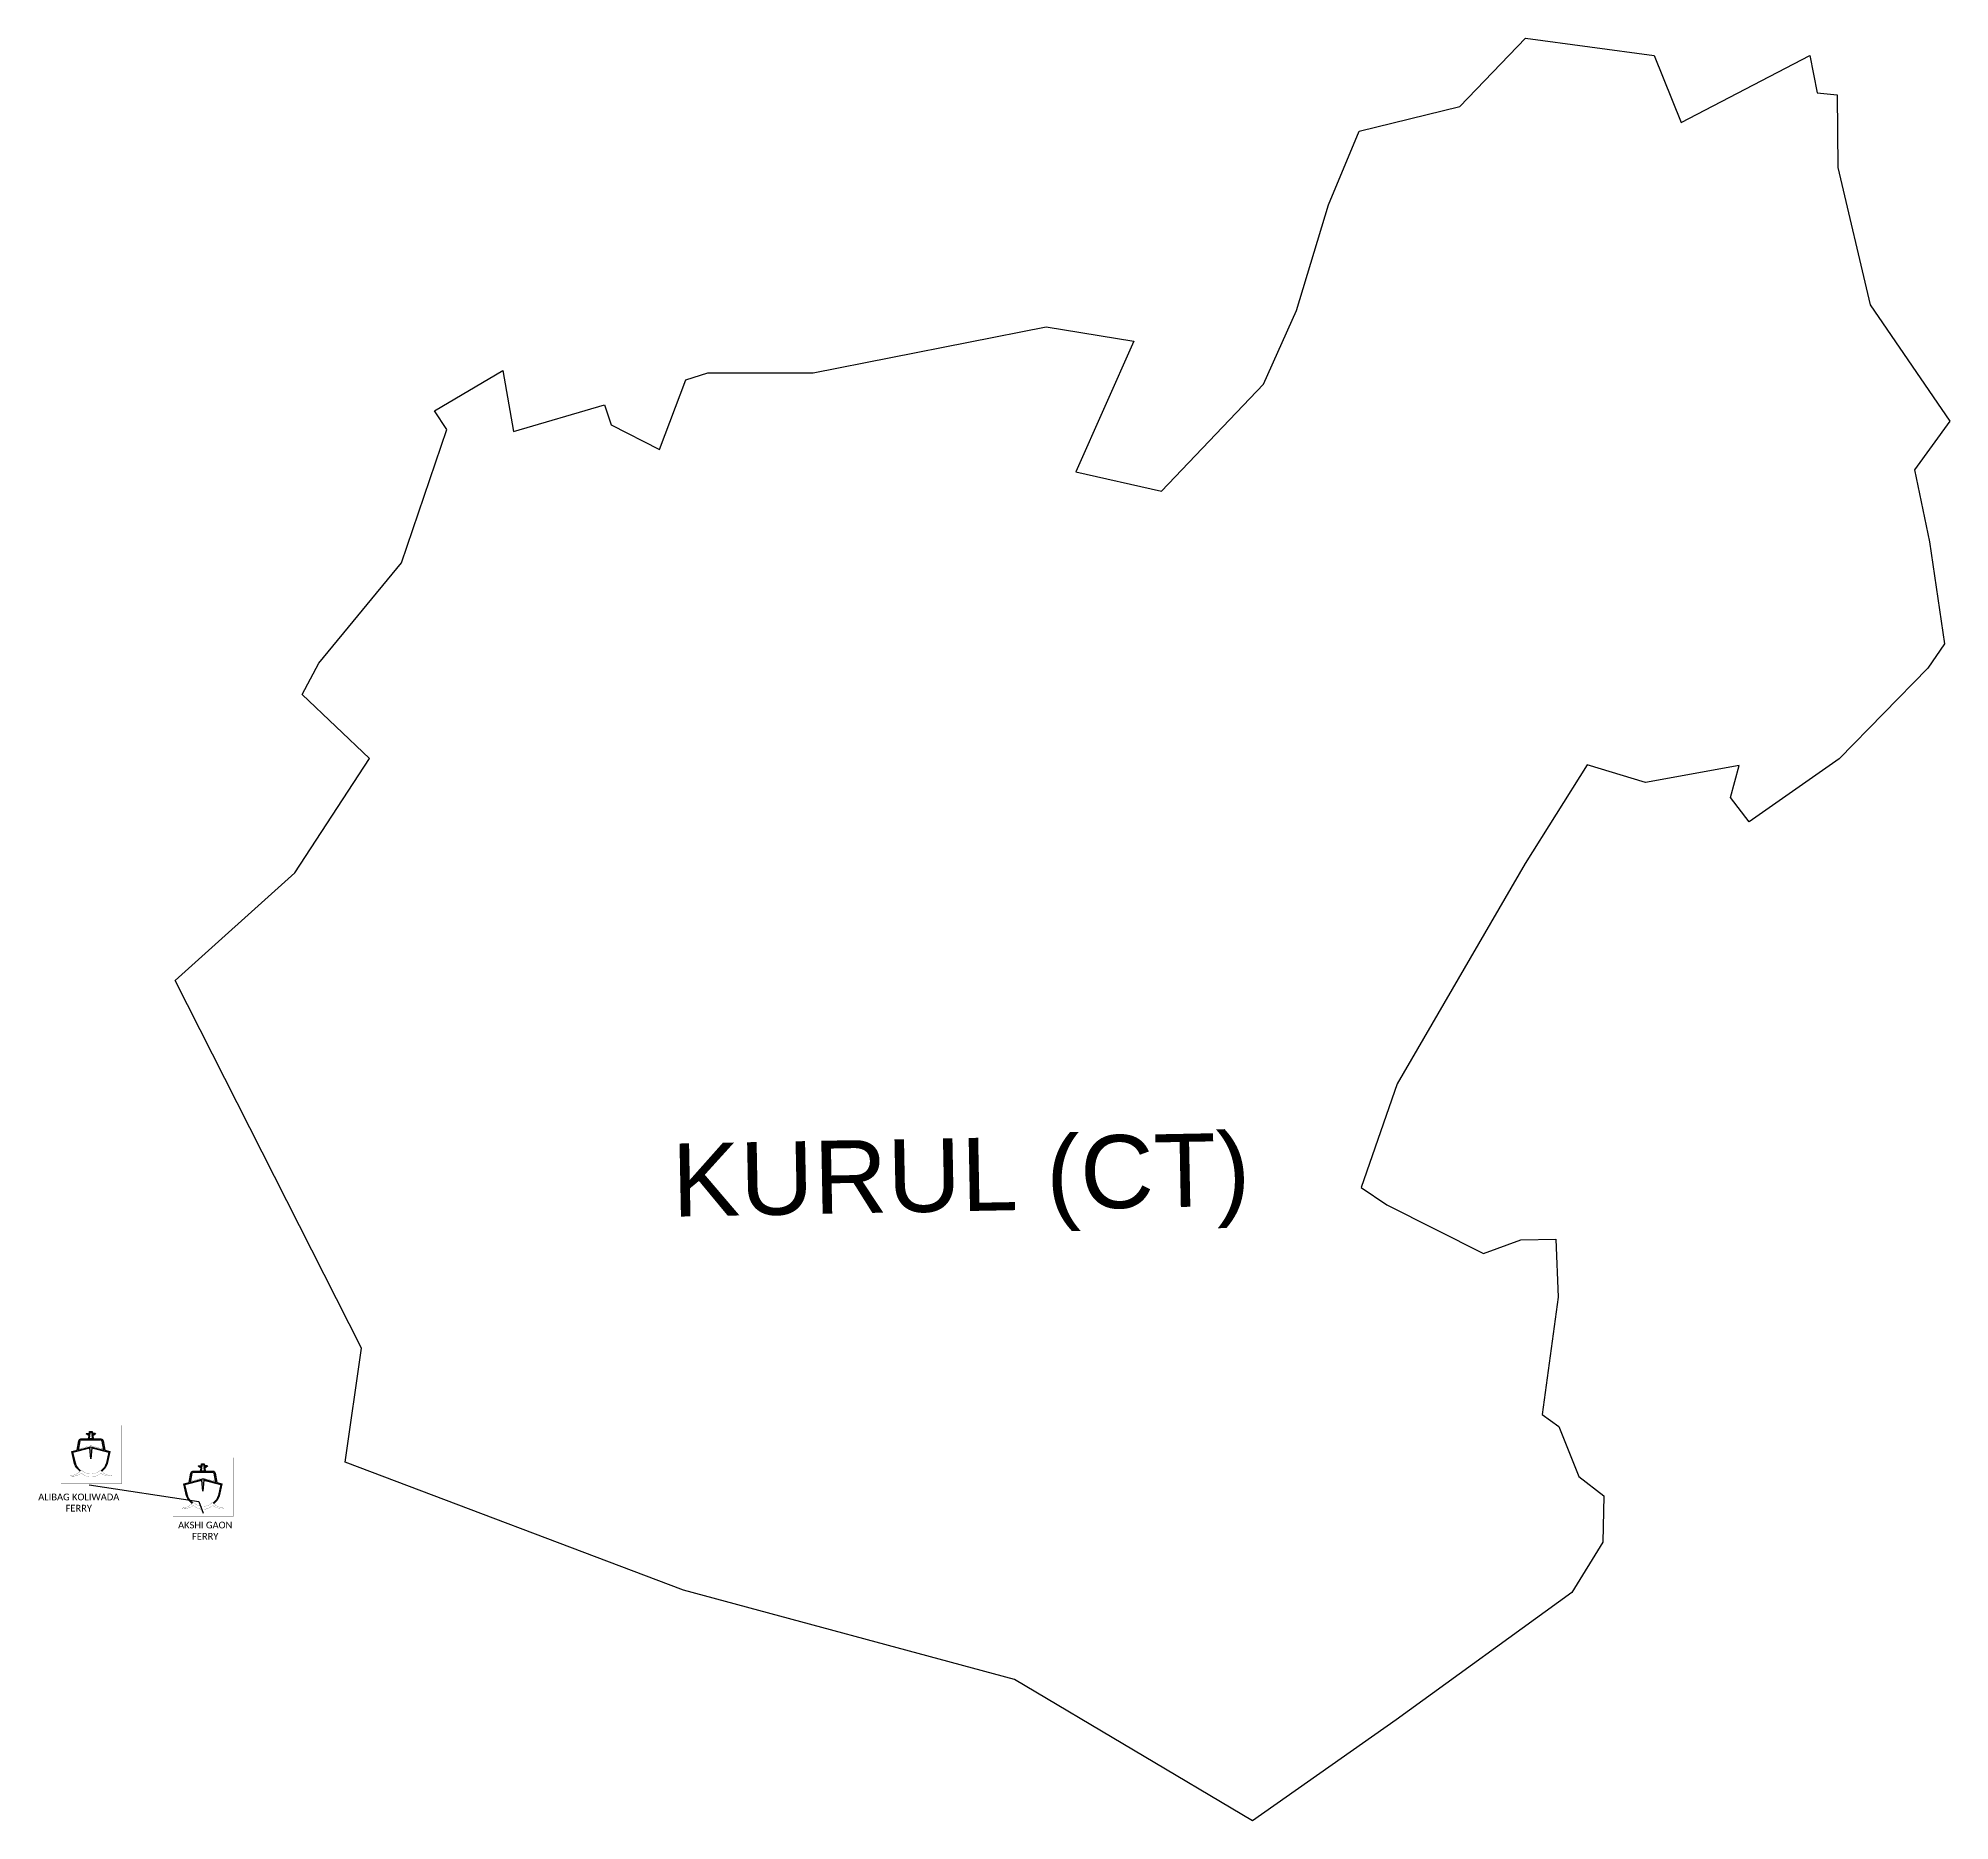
# Model space of a CAD drawing. Header units: metres. Extents: x 276534 to 279380, y 2061662 to 2064315.
import ezdxf

# ---------------------------------------------------------------- set-up
doc = ezdxf.new("R2010")
doc.units = ezdxf.units.M
doc.header["$MEASUREMENT"] = 0
for name, color, linetype in [('FERRY', 14, 'Continuous'), ('FERRY ROUTE', 5, 'Continuous'), ('FERRY ROUTE TEXT', 7, 'Continuous'), ('village', 3, 'Continuous'), ('VILLAGE NAME', 250, 'Continuous')]:
    doc.layers.add(name, color=color, linetype=linetype)
doc.styles.get("Standard").update_dxf_attribs({"font": 'simplex.shx'})
doc.linetypes.add('FENCELINE2', pattern='A,0.25,-0.1,[132,ltypeshp.shx,S=0.1,R=0,X=-0.1,Y=0],-0.1,1', length=1.45)

# ---------------------------------------------------------------- blocks, each defined once
blk = doc.blocks.new('TUYJYHJ')
h = blk.add_hatch(color=256)
h.dxf.hatch_style = 1
h.paths.add_polyline_path([(-17427, 33760, 0.3927863), (-17566, 33889), (-18045, 33889), (-18075, 34080), (-17901, 34205), (-17918, 34237), (-18098, 34237), (-18112, 34354), (-18272, 34355), (-18285, 34236), (-18465, 34234), (-18482, 34202), (-18306, 34078), (-18333, 33889), (-18821, 33889, 0.3808527), (-18952, 33762), (-19066, 33168), (-19383, 33085), (-19217, 32340, 0.1416171), (-18869, 31851, 0.0136089), (-18837, 31886, -0.1415696), (-19171, 32353), (-19326, 33051), (-18254, 33330), (-18191, 32633), (-18127, 33330), (-17055, 33051), (-17210, 32353, -0.1421711), (-17546, 31885, 0.0134174), (-17514, 31849, 0.1421217), (-17165, 32340), (-16999, 33085), (-17315, 33168)])
h.paths.add_polyline_path([(-17377, 33184), (-18191, 33396), (-19003, 33184), (-18894, 33755, -0.3875835), (-18819, 33831), (-17566, 33831, -0.4030462), (-17485, 33753)], flags=16)
h.paths.add_polyline_path([(-17522, 33276), (-18153, 33444, 0.1099752), (-18246, 33444), (-18863, 33280, -0.3953326), (-18920, 33345), (-18859, 33724, -0.2949015), (-18804, 33783), (-17594, 33782, -0.3365152), (-17524, 33736), (-17447, 33341, -0.3840616)], flags=0)
h.paths.add_polyline_path([(-18093, 33889), (-18286, 33889), (-18255, 34100), (-18379, 34188), (-18243, 34190), (-18230, 34308), (-18154, 34307), (-18140, 34190), (-18003, 34190), (-18126, 34101)], flags=16)
at = {"const_width": 10}
blk.add_lwpolyline([(-20070, 34743), (-16263, 34743), (-16263, 31059), (-20070, 31059)], close=True, dxfattribs=at)
at = {"flags": 128}
for points in [[(-18869, 31851, -0.1416171), (-19217, 32340), (-19383, 33085), (-19066, 33168), (-18952, 33762, -0.3808527), (-18821, 33889), (-18333, 33889), (-18306, 34078), (-18482, 34202), (-18465, 34234), (-18285, 34236), (-18272, 34355), (-18112, 34354), (-18112, 34354), (-18098, 34237), (-17918, 34237), (-17901, 34205), (-18075, 34080), (-18045, 33889), (-17565, 33889), (-17565, 33889, -0.3919775), (-17427, 33760), (-17315, 33168), (-16999, 33085), (-17165, 32340, -0.1421217), (-17514, 31849)], [(-17377, 33184), (-17485, 33753, 0.4019781), (-17565, 33831), (-18819, 33831, 0.3875835), (-18894, 33755), (-19003, 33184)], [(-18837, 31886, -0.1415696), (-19171, 32353), (-19326, 33051), (-18254, 33330)], [(-18127, 33330), (-17055, 33051), (-17210, 32353, -0.1421711), (-17546, 31885)]]:
    blk.add_lwpolyline(points, format="xyb", dxfattribs=at)
at = {"const_width": 10, "flags": 128}
blk.add_lwpolyline([(-17594, 33782, -0.3365152), (-17524, 33736), (-17447, 33341, -0.3840616), (-17522, 33276), (-18153, 33444, 0.1099752), (-18246, 33444), (-18863, 33280, -0.3953326), (-18920, 33345), (-18859, 33724, -0.2949015), (-18804, 33783)], format="xyb", close=True, dxfattribs=at)
at = {"flags": 128}
for points in [[(-18286, 33889), (-18255, 34100), (-18379, 34188), (-18243, 34190), (-18230, 34308), (-18154, 34307), (-18140, 34190), (-18003, 34190), (-18126, 34101), (-18093, 33889)], [(-18093, 33889), (-18286, 33889)], [(-19003, 33184), (-18191, 33396), (-17377, 33184)], [(-18127, 33330), (-18191, 32633), (-18254, 33330)]]:
    blk.add_lwpolyline(points, dxfattribs=at)
at = {"const_width": 10}
blk.add_lwpolyline([(-19531, 31574, 0.2463985), (-18801, 31932, 0.4206168), (-17584, 31932, 0.244555), (-16847, 31572, -0.2283367), (-17585, 31739, -0.420789), (-18798, 31742, -0.2663096)], format="xyb", close=True, dxfattribs=at)

msp = doc.modelspace()

# ---------------------------------------------------------------- linework, layer by layer
at = {"color": 3, "flags": 128}
msp.add_lwpolyline([(277124.4, 2063760.8), (277225.8, 2063820.9)], dxfattribs=at)
at = {"layer": 'FERRY ROUTE', "linetype": 'FENCELINE2', "ltscale": 10}
msp.add_lwpolyline([(276610, 2062162), (276773.2, 2062137.3), (276779.7, 2062119.9)], dxfattribs=at)
at = {"layer": 'village', "color": 3}
for points in [[(277225.8, 2063820.9, 0), (277241.6, 2063730.2, 0), (277377.3, 2063769.5, 0), (277387.3, 2063739.8, 0), (277458.9, 2063703.1, 0), (277498.1, 2063806.9, 0), (277531.2, 2063817.4, 0), (277688, 2063817.2, 0), (278034.6, 2063886, 0), (278165.1, 2063864.7, 0), (278078.9, 2063669.8, 0), (278206.4, 2063641.4, 0), (278358.2, 2063800.3, 0), (278407.1, 2063910.1, 0), (278455, 2064067.5, 0), (278500.5, 2064177.2, 0), (278650.5, 2064213.6, 0), (278748.3, 2064315.4, 0), (278939.7, 2064289.6, 0), (278980, 2064189.9, 0), (279171.4, 2064289.7, 0), (279182.1, 2064234.1, 0), (279212.1, 2064231.1, 0), (279213, 2064122.9, 0), (279261.4, 2063918.7, 0), (279379.7, 2063745.5, 0), (279327.4, 2063672.7, 0), (279349.3, 2063565.7, 0), (279372, 2063414.1, 0), (279347.1, 2063377.7, 0), (279215, 2063242.7, 0), (279081.3, 2063148.8, 0), (279053.4, 2063185.1, 0), (279066.2, 2063233, 0)], [(279066.2, 2063233, 0), (278926.7, 2063207.3, 0), (278839.7, 2063233.7, 0), (278747.4, 2063087.1, 0), (278556.9, 2062759, 0), (278503.7, 2062604.5, 0), (278541.7, 2062579, 0), (278685.8, 2062506.4, 0), (278741.1, 2062526.9, 0), (278793.5, 2062527.6, 0), (278796.9, 2062441.2, 0), (278772.7, 2062266.8, 0), (278797.6, 2062248.9, 0), (278827.4, 2062174.4, 0), (278864.7, 2062145.5, 0), (278863.2, 2062076.5, 0), (278817.2, 2062001.9, 0), (278555.5, 2061812.3, 0), (278341.9, 2061661.9, 0), (277987.5, 2061872.3, 0), (277494.9, 2062005.4, 0), (276991.3, 2062195.7, 0), (277015.4, 2062365.6, 0), (276738, 2062912.5, 0), (276916.2, 2063073.2, 0), (277027.5, 2063243.2, 0), (276927, 2063338.4, 0), (276951.9, 2063385.2, 0), (277075.3, 2063534.4, 0), (277142.4, 2063733.2, 0), (277124.4, 2063760.8, 0)]]:
    msp.add_polyline3d(points, dxfattribs=at)

# ---------------------------------------------------------------- block references
at = {"layer": 'FERRY', "xscale": 0.023660358719508, "yscale": 0.023660358719508, "zscale": 0.023660358719508}
for p in [(277043.2, 2061428.6), (277209.9, 2061380.5)]:
    msp.add_blockref('TUYJYHJ', p, dxfattribs=at)

# ---------------------------------------------------------------- texts
at = {"layer": 'FERRY ROUTE TEXT', "char_height": 10, "attachment_point": 1}
for s, width, insert in [('\\pxqc;{\\fCalibri|b0|i0|c0|p34;ALIBAG KOLIWADA FERRY}', 123.011, (276533.2, 2062148.9)), ('\\pxqc;{\\fCalibri|b0|i0|c0|p34;AKSHI GAON FERRY}', 91.593, (276737.1, 2062107.1))]:
    msp.add_mtext_dynamic_manual_height_columns(s, width=width, gutter_width=1, heights=[0], dxfattribs=dict(at, insert=insert))
at = {"layer": 'VILLAGE NAME', "insert": (277476.5, 2062669.8), "char_height": 108.748, "attachment_point": 1, "rotation": 1.1028}
msp.add_mtext_dynamic_manual_height_columns('{\\fArial|b0|i0|c0|p34;KURUL (CT)}', width=1031.482, gutter_width=543.7, heights=[0], dxfattribs=at)

doc.saveas('drawing.dxf')
